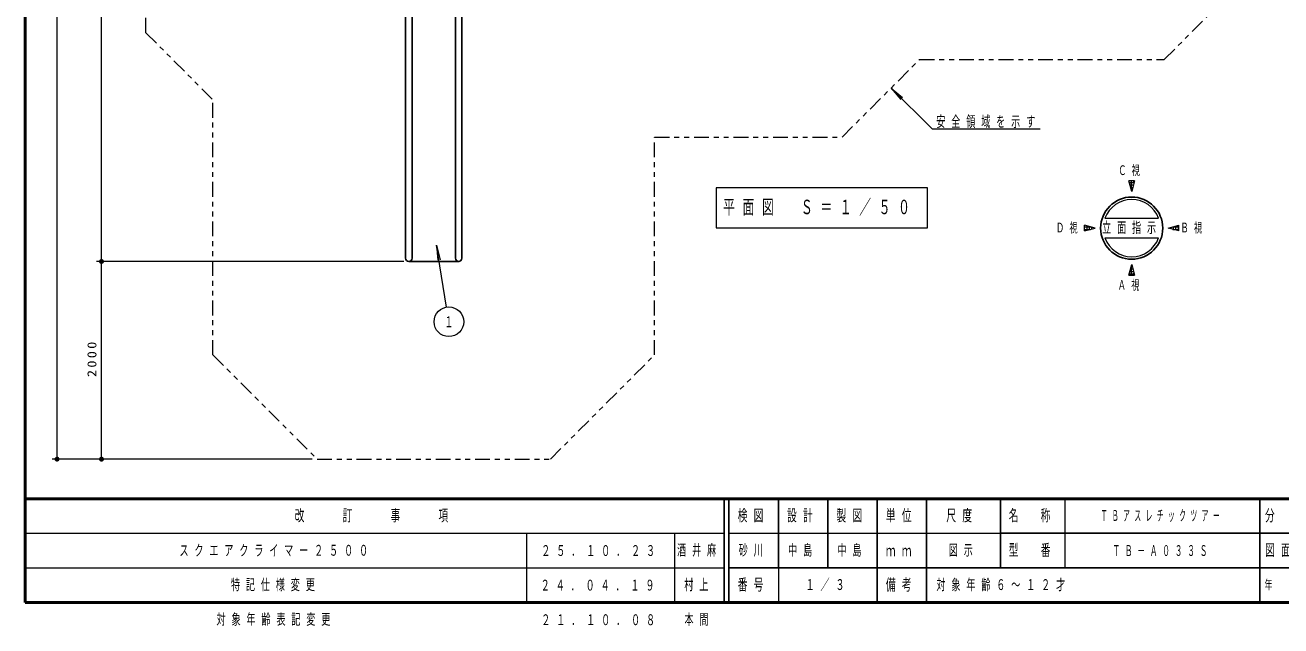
# Model space of a CAD drawing. Units: millimetres on the paper, scale 1:50. Extents: x -385 to 0, y -594 to 267.
# Drawn here: x -385 to -130.8, y -4.7 to 116.8 of the extents above; entities that cross this region are included whole.
import ezdxf
from ezdxf.enums import TextEntityAlignment as Align

# ---------------------------------------------------------------- set-up
doc = ezdxf.new("R2010")
doc.units = ezdxf.units.MM
doc.linetypes.add('USER3', pattern=[8, 3, -1, 1, -1, 1, -1])
doc.layers.add('LY_1', color=7, linetype='Continuous', lineweight=25)
doc.styles.add('ＭＳ ゴシック', font='')
doc.styles.get('ＭＳ ゴシック').set_extended_font_data('MS Gothic')

# ---------------------------------------------------------------- blocks, each defined once
blk = doc.blocks.new('filled_dot')
at = {"color": 0, "linetype": 'Continuous', "lineweight": -2, "const_width": 1.25}
blk.add_lwpolyline([(-0.625, 0, 1), (0.625, 0, 1)], format="xyb", close=True, dxfattribs=at)

msp = doc.modelspace()

# ---------------------------------------------------------------- linework, layer by layer
at = {"layer": 'LY_1', "lineweight": 50}
for p, q in [((-385, 267), (-385, 0)), ((-385, 21), (0, 21)), ((-385, 0), (0, 0))]:
    msp.add_line(p, q, dxfattribs=at)
at = {"layer": 'LY_1', "lineweight": 13}
for p, q in [((-378.538, 29.009), (-378.538, 239.566)), ((-369.538, 69.009), (-369.538, 203.566)), ((-209.635, 104.082), (-207.707, 101.784)), ((-209.635, 104.082), (-207.337, 102.153)), ((-201.38, 95.827), (-209.635, 104.082)), ((-201.38, 95.827), (-179.516, 95.827)), ((-245.087, 83.93), (-245.087, 75.797)), ((-202.287, 83.93), (-245.087, 83.93)), ((-202.287, 75.797), (-202.287, 83.93)), ((-160.378, 85.304), (-161.536, 85.304)), ((-160.957, 83.144), (-161.536, 85.304)), ((-161.5, 85.17), (-161.5, 85.304)), ((-161.455, 85), (-160.46, 85)), ((-161.321, 84.5), (-160.594, 84.5)), ((-161.187, 84), (-160.728, 84)), ((-161, 83.303), (-161, 85.304)), ((-160.378, 85.304), (-160.957, 83.144)), ((-160.5, 84.85), (-160.5, 85.304)), ((-161.053, 83.5), (-160.862, 83.5)), ((-170.503, 75.179), (-170.503, 76.337)), ((-168.343, 75.758), (-170.503, 76.337)), ((-170.5, 75.18), (-170.5, 76.336)), ((-166.386, 77.758), (-155.528, 77.758)), ((-153.572, 75.758), (-151.412, 76.337)), ((-151.5, 75.203), (-151.5, 76.313)), ((-151.412, 75.179), (-151.412, 76.337)), ((-245.087, 75.797), (-202.287, 75.797)), ((-170.503, 76), (-169.246, 76)), ((-170.503, 75.179), (-168.343, 75.758)), ((-170.503, 75.5), (-169.306, 75.5)), ((-170, 75.314), (-170, 76.202)), ((-169.5, 75.448), (-169.5, 76.068)), ((-169, 75.582), (-169, 75.934)), ((-168.5, 75.716), (-168.5, 75.8)), ((-166.386, 73.758), (-155.528, 73.758)), ((-151.412, 75.179), (-153.572, 75.758)), ((-153.5, 75.739), (-153.5, 75.777)), ((-153, 75.605), (-153, 75.911)), ((-152.668, 76), (-151.412, 76)), ((-152.609, 75.5), (-151.412, 75.5)), ((-152.5, 75.471), (-152.5, 76.045)), ((-152, 75.337), (-152, 76.179)), ((-301.677, 72.28), (-301.463, 69.287)), ((-301.677, 72.28), (-300.946, 69.37)), ((-299.675, 59.77), (-301.677, 72.28)), ((-308.316, 69.009), (-370.538, 69.009)), ((-369.538, 29.009), (-369.538, 69.009)), ((-161.536, 66.212), (-160.957, 68.372)), ((-161.536, 66.212), (-160.378, 66.212)), ((-161.5, 66.212), (-161.5, 66.346)), ((-161.459, 66.5), (-160.455, 66.5)), ((-161.325, 67), (-160.589, 67)), ((-161.191, 67.5), (-160.723, 67.5)), ((-161.057, 68), (-160.857, 68)), ((-161, 66.212), (-161, 68.213)), ((-160.957, 68.372), (-160.378, 66.212)), ((-160.5, 66.212), (-160.5, 66.666)), ((-326.878, 29.009), (-379.538, 29.009)), ((-174.5, 21), (-174.5, 7)), ((-385, 14), (-243.5, 14)), ((-283.5, 14), (-283.5, 0)), ((-253.5, 14), (-253.5, 0)), ((-242.5, 14), (-187.5, 14)), ((-385, 7), (-243.5, 7)), ((-232.5, 7), (-232.5, 0))]:
    msp.add_line(p, q, dxfattribs=at)
at = {"layer": 'LY_1', "linetype": 'USER3', "lineweight": 13}
for p, q in [((-360.538, 115.277), (-360.538, 162.501)), ((-154.374, 109.866), (-133.286, 130.954)), ((-360.538, 115.277), (-346.966, 101.705)), ((-219.582, 94.189), (-203.906, 109.866)), ((-203.906, 109.866), (-154.374, 109.866)), ((-346.966, 50.097), (-346.966, 101.705)), ((-257.566, 94.189), (-219.582, 94.189)), ((-257.566, 50.097), (-257.566, 94.189)), ((-346.966, 50.097), (-325.878, 29.009)), ((-278.654, 29.009), (-257.566, 50.097)), ((-325.878, 29.009), (-278.654, 29.009))]:
    msp.add_line(p, q, dxfattribs=at)
at = {"layer": 'LY_1'}
for p, q in [((-307.966, 69.659), (-307.966, 130.909)), ((-306.666, 69.659), (-306.666, 130.909)), ((-297.866, 69.659), (-297.866, 130.909)), ((-296.566, 69.659), (-296.566, 130.909)), ((-307.316, 69.009), (-297.216, 69.009)), ((-243.5, 21), (-243.5, 0)), ((-242.5, 21), (-242.5, 0)), ((-232.5, 21), (-232.5, 7)), ((-222.5, 21), (-222.5, 7)), ((-212.5, 21), (-212.5, 0)), ((-202.5, 21), (-202.5, 7)), ((-187.5, 21), (-187.5, 7)), ((-135, 21), (-135, 0)), ((-187.5, 14), (-70, 14)), ((-242.5, 7), (0, 7)), ((-202.5, 7), (-202.5, 0))]:
    msp.add_line(p, q, dxfattribs=at)
msp.add_circle((-160.957, 75.758), 6.286, dxfattribs=at)
at = {"layer": 'LY_1', "lineweight": 13}
msp.add_circle((-299.201, 56.808), 3, dxfattribs=at)
for start, end in [(20.22325, 159.77675), (200.22325, 339.77675)]:
    msp.add_arc((-160.957, 75.758), 5.786, start, end, dxfattribs=at)
at = {"layer": 'LY_1'}
for centre, start, end in [((-307.316, 69.659), 180, 270), ((-307.316, 69.659), 270, 0), ((-297.216, 69.659), 180, 270), ((-297.216, 69.659), 270, 0)]:
    msp.add_arc(centre, 0.65, start, end, dxfattribs=at)

# ---------------------------------------------------------------- block references
at = {"layer": 'LY_1', "lineweight": 13, "xscale": 0.4, "yscale": 0.4}
for p, rotation in [((-369.538, 69.009), 90), ((-369.538, 69.009), 270), ((-378.538, 29.009), 90), ((-369.538, 29.009), 90)]:
    msp.add_blockref('filled_dot', p, dxfattribs=dict(at, rotation=rotation))

# ---------------------------------------------------------------- texts
at = {"layer": 'LY_1', "style": 'ＭＳ ゴシック', "width": 0.6}
msp.add_text('１', height=2.199, dxfattribs=at).set_placement((-299.201, 56.808), align=Align.MIDDLE_CENTER)
at = {"layer": 'LY_1', "style": 'ＭＳ ゴシック'}
for s, insert, char_height, attachment_point in [('\\T1.64;\\W0.6;安全領域を示す', (-200.516, 95.977), 2.199, 7), ('\\T1.64;\\W0.6;Ｃ視', (-160.957, 87.364), 1.979, 5), ('\\T1.64;\\W0.6;平面図\u3000Ｓ＝１／５０', (-243.687, 79.863), 2.933, 4), ('\\T1.64;\\W0.6;Ｄ視', (-173.563, 75.758), 1.979, 5), ('\\T1.64;\\W0.6;立面指示', (-166.957, 75.758), 2.199, 4), ('\\T1.64;\\W0.6;Ｂ視', (-148.352, 75.758), 1.979, 5), ('\\T1.64;\\W0.6;Ａ視', (-161.057, 64.152), 1.979, 5), ('\\T1.64;\\W0.6;改\u3000\u3000訂\u3000\u3000事\u3000\u3000項', (-314.25, 17.5), 2.346, 5), ('\\T1.64;\\W0.6;検図', (-237.5, 17.5), 2.346, 5), ('\\T1.64;\\W0.6;設計', (-227.5, 17.5), 2.346, 5), ('\\T1.64;\\W0.6;製図', (-217.5, 17.5), 2.346, 5), ('\\T1.64;\\W0.6;単位', (-207.5, 17.5), 2.346, 5), ('\\T1.64;\\W0.6;尺度', (-195.25, 17.5), 2.346, 5), ('\\T1.64;\\W0.6;名\u3000称', (-181, 17.5), 2.346, 5), ('\\T1.64;\\W0.45;ＴＢアスレチックツアー', (-154.75, 17.5), 2.199, 5), ('\\T1.64;\\W0.6;分\u3000\u3000類', (-127.5, 17.5), 2.346, 5), ('\\T1.64;\\W0.6;スクエアクライマー２５００', (-353.75, 10.5), 2.199, 4), ('\\T1.64;\\W0.6;２５．１０．２３', (-280.5, 10.5), 2.199, 4), ('\\T1.64;\\W0.6;酒井麻', (-253, 10.5), 2.199, 4), ('\\T1.64;\\W0.6;砂川', (-237.5, 10.5), 2.199, 5), ('\\T1.64;\\W0.6;中島', (-230.5, 10.5), 2.199, 4), ('\\T1.64;\\W0.6;中島', (-217.5, 10.5), 2.199, 5), ('\\T1.64;\\W0.6;ｍｍ', (-207.5, 10.5), 2.346, 5), ('\\T1.64;\\W0.6;図示', (-198, 10.5), 2.199, 4), ('\\T1.64;\\W0.6;型\u3000番', (-181, 10.5), 2.346, 5), ('\\T1.64;\\W0.5;ＴＢ－Ａ０３３Ｓ', (-154.75, 10.5), 2.199, 5), ('\\T1.64;\\W0.6;図面番号', (-127.5, 10.5), 2.346, 5), ('\\T1.64;\\W0.6;番号', (-237.5, 3.5), 2.346, 5), ('\\T1.64;\\W0.6;備考', (-207.5, 3.5), 2.346, 5), ('\\T1.64;\\W0.6;特記仕様変更', (-334.25, 3.5), 2.199, 5), ('\\T1.64;\\W0.6;２４．０４．１９', (-268.5, 3.5), 2.199, 5), ('\\T1.64;\\W0.6;村上', (-248.5, 3.5), 2.199, 5), ('\\T1.64;\\W0.6;１／３', (-227, 3.5), 2.199, 4), ('\\T1.64;\\W0.6;対象年齢６～１２才', (-200.5, 3.5), 2.199, 4), ('\\T1.64;\\W0.6;年\u3000月\u3000日', (-127.5, 3.5), 1.906, 5), ('\\T1.64;\\W0.6;対象年齢表記変更', (-346.25, -3.5), 2.199, 4), ('\\T1.64;\\W0.6;２１．１０．０８', (-280.5, -3.5), 2.199, 4), ('\\T1.64;\\W0.6;本間', (-251.5, -3.5), 2.199, 4)]:
    msp.add_mtext(s, dxfattribs=dict(at, insert=insert, char_height=char_height, attachment_point=attachment_point))
at = {"layer": 'LY_1', "insert": (-370.538, 49.432), "char_height": 1.833, "attachment_point": 8, "rotation": 90, "style": 'ＭＳ ゴシック'}
msp.add_mtext('\\T1.33;\\W1.15;2000', dxfattribs=at)

doc.saveas('drawing.dxf')
